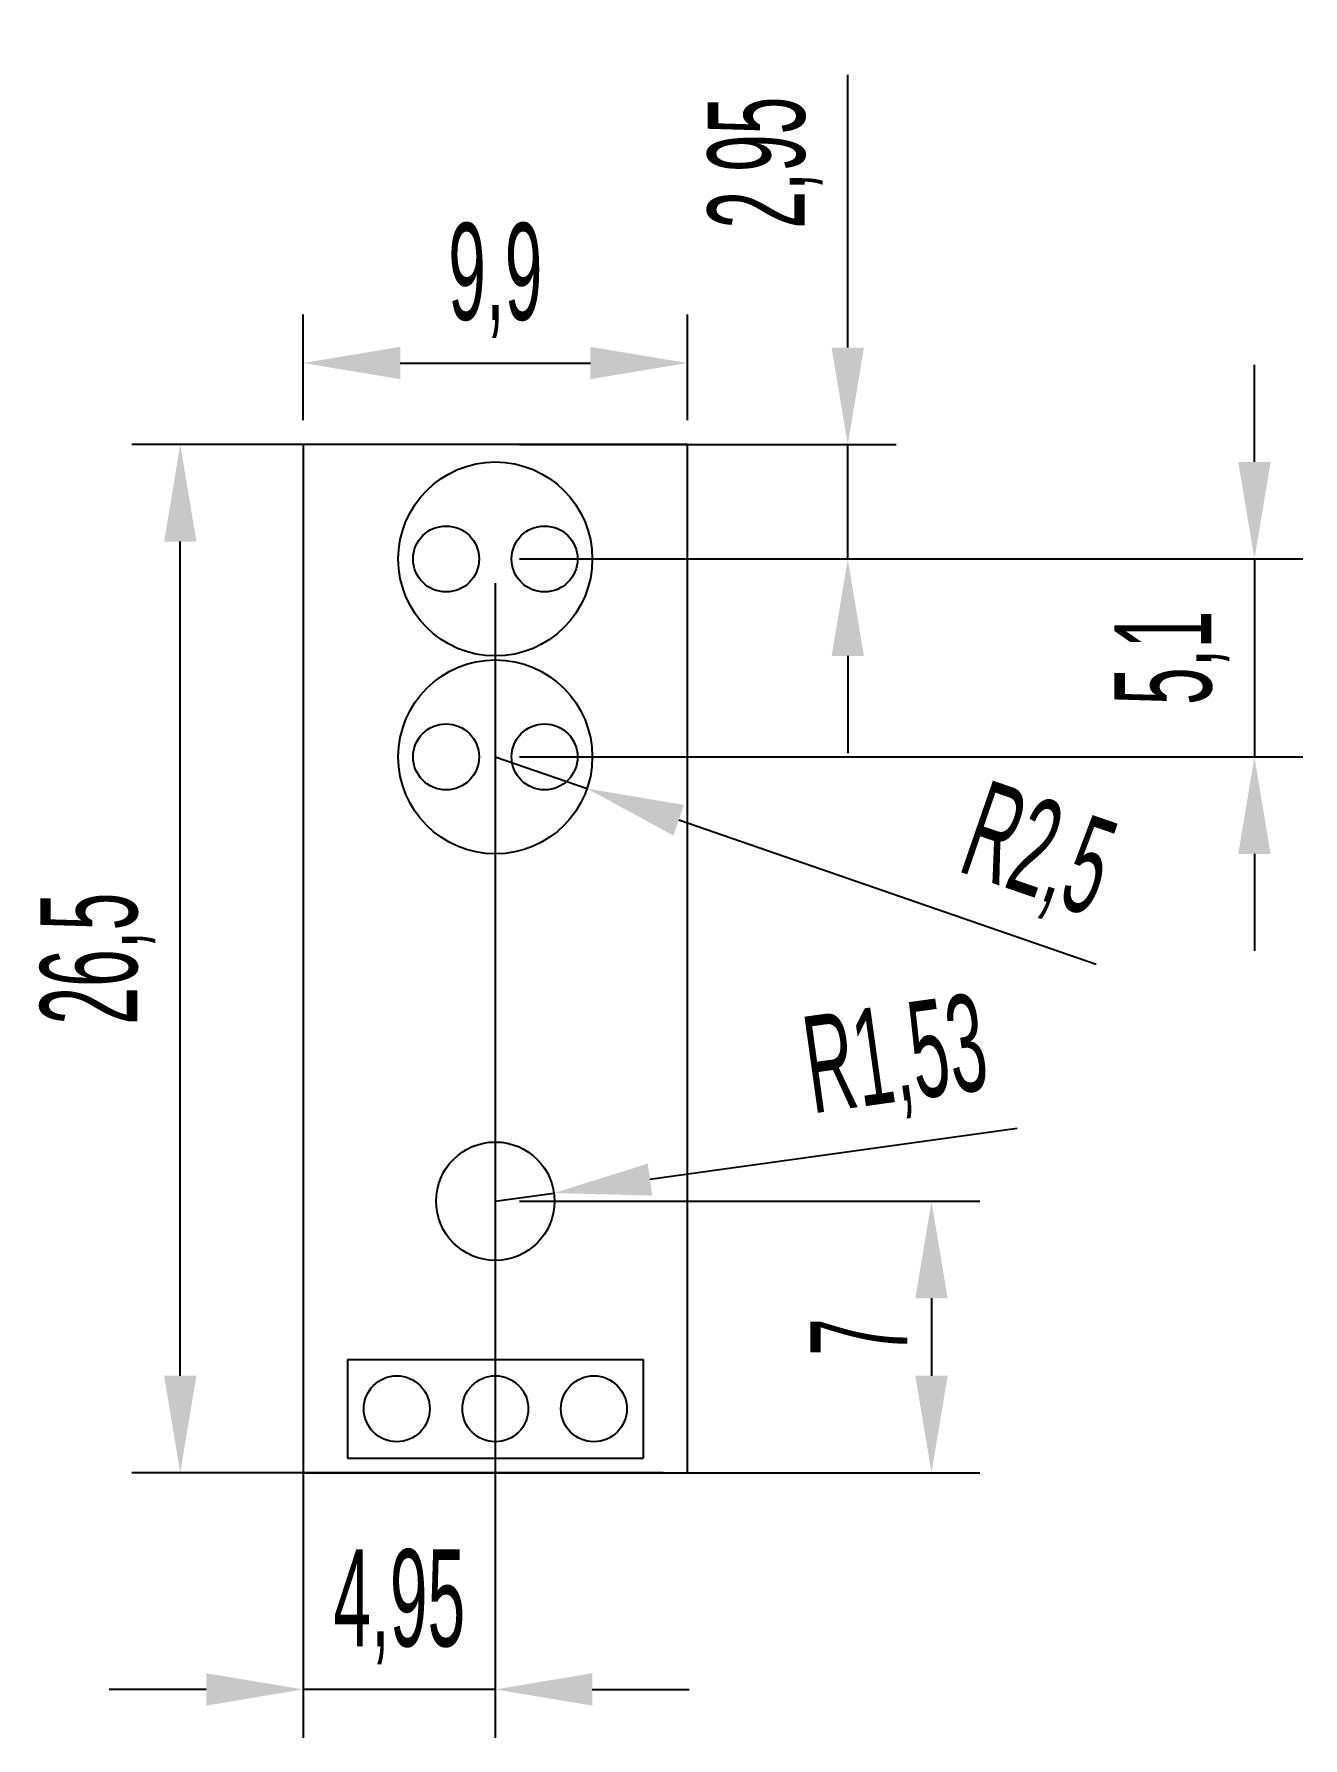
# Model space of a CAD drawing. Header units: millimetres. Extents: x 485.1 to 517.8, y 328.2 to 372.1.
import ezdxf

# ---------------------------------------------------------------- set-up
doc = ezdxf.new("R2010")
doc.units = ezdxf.units.MM
doc.styles.get("Standard").update_dxf_attribs({"font": 'arial.ttf', "width": 0.5})
doc.dimstyles.new('ISO-25', dxfattribs={"dimtxt": 2.5, "dimasz": 2.5, "dimexe": 1.25, "dimexo": 0.625, "dimtad": 1, "dimtxsty": 'Standard', "dimcen": 2.5, "dimadec": 0, "dimazin": 0, "dimtfac": 1, "dimtmove": 0, "dimatfit": 3, "dimfxl": 1, "dimarcsym": 0})

# ---------------------------------------------------------------- blocks, each defined once
blk = doc.blocks.new('*D5')
at = {"color": 0, "lineweight": -2, "transparency": 16777216}
for p, q in [((501.311, 361.551), (487.616, 361.551)), ((488.866, 337.551), (488.866, 359.051)), ((501.311, 335.051), (487.616, 335.051))]:
    blk.add_line(p, q, dxfattribs=at)
at = {"color": 0, "transparency": 16777216}
for points in [[(488.449, 359.051), (489.283, 359.051), (488.866, 361.551)], [(488.449, 337.551), (489.283, 337.551), (488.866, 335.051)]]:
    blk.add_solid(points, dxfattribs=at)
at = {"layer": 'Defpoints', "color": 0, "transparency": 16777216}
for p in [(488.866, 361.551), (501.936, 361.551), (501.936, 335.051)]:
    blk.add_point(p, dxfattribs=at)
at = {"color": 0, "transparency": 16777216, "insert": (486.738, 348.301), "char_height": 2.5, "attachment_point": 5, "rotation": 90}
blk.add_mtext('26,5', dxfattribs=at)
blk = doc.blocks.new('*D6')
at = {"color": 0, "lineweight": -2, "transparency": 16777216}
for p, q in [((492.036, 362.176), (492.036, 364.901)), ((501.936, 362.176), (501.936, 364.901)), ((494.536, 363.651), (499.436, 363.651))]:
    blk.add_line(p, q, dxfattribs=at)
at = {"color": 0, "transparency": 16777216}
for points in [[(494.536, 364.068), (494.536, 363.235), (492.036, 363.651)], [(499.436, 364.068), (499.436, 363.235), (501.936, 363.651)]]:
    blk.add_solid(points, dxfattribs=at)
at = {"layer": 'Defpoints', "color": 0, "transparency": 16777216}
for p in [(501.936, 363.651), (492.036, 361.551), (501.936, 361.551)]:
    blk.add_point(p, dxfattribs=at)
at = {"color": 0, "transparency": 16777216, "insert": (496.986, 365.779), "char_height": 2.5, "attachment_point": 5}
blk.add_mtext('9,9', dxfattribs=at)
blk = doc.blocks.new('*D7')
at = {"color": 0, "lineweight": -2, "transparency": 16777216}
for p, q in [((510.437, 343.925), (500.972, 342.606)), ((496.986, 342.051), (498.496, 342.261))]:
    blk.add_line(p, q, dxfattribs=at)
at = {"color": 0, "transparency": 16777216}
blk.add_solid([(500.915, 343.019), (501.03, 342.194), (498.496, 342.261)], dxfattribs=at)
at = {"layer": 'Defpoints', "color": 0, "transparency": 16777216}
for p in [(498.496, 342.261), (496.986, 342.051)]:
    blk.add_point(p, dxfattribs=at)
at = {"color": 0, "transparency": 16777216, "insert": (507.324, 345.639), "char_height": 2.5, "attachment_point": 5, "rotation": 7.9314}
blk.add_mtext('R1,53', dxfattribs=at)
blk = doc.blocks.new('*D8')
at = {"color": 0, "lineweight": -2, "transparency": 16777216}
for p, q in [((496.986, 353.501), (499.349, 352.685)), ((512.476, 348.15), (501.712, 351.868))]:
    blk.add_line(p, q, dxfattribs=at)
at = {"color": 0, "transparency": 16777216}
blk.add_solid([(501.848, 352.262), (501.576, 351.475), (499.349, 352.685)], dxfattribs=at)
at = {"layer": 'Defpoints', "color": 0, "transparency": 16777216}
for p in [(496.986, 353.501), (499.349, 352.685)]:
    blk.add_point(p, dxfattribs=at)
at = {"color": 0, "transparency": 16777216, "insert": (510.934, 350.933), "char_height": 2.5, "attachment_point": 5, "rotation": 340.9432}
blk.add_mtext('R2,5', dxfattribs=at)
blk = doc.blocks.new('*D11')
at = {"color": 0, "lineweight": -2, "transparency": 16777216}
for p, q in [((492.036, 357.976), (492.036, 328.219)), ((496.986, 357.976), (496.986, 328.219)), ((489.536, 329.469), (487.036, 329.469)), ((496.986, 329.469), (492.036, 329.469)), ((499.486, 329.469), (501.986, 329.469))]:
    blk.add_line(p, q, dxfattribs=at)
at = {"color": 0, "transparency": 16777216}
for points in [[(489.536, 329.886), (489.536, 329.052), (492.036, 329.469)], [(499.486, 329.886), (499.486, 329.052), (496.986, 329.469)]]:
    blk.add_solid(points, dxfattribs=at)
at = {"layer": 'Defpoints', "color": 0, "transparency": 16777216}
for p in [(492.036, 358.601), (496.986, 358.601), (492.036, 329.469)]:
    blk.add_point(p, dxfattribs=at)
at = {"color": 0, "transparency": 16777216, "insert": (494.511, 331.596), "char_height": 2.5, "attachment_point": 5}
blk.add_mtext('4,95', dxfattribs=at)
blk = doc.blocks.new('*D12')
at = {"color": 0, "lineweight": -2, "transparency": 16777216}
for p, q in [((497.611, 342.051), (509.478, 342.051)), ((508.228, 339.551), (508.228, 337.551)), ((497.611, 335.051), (509.478, 335.051))]:
    blk.add_line(p, q, dxfattribs=at)
at = {"color": 0, "transparency": 16777216}
for points in [[(507.811, 339.551), (508.644, 339.551), (508.228, 342.051)], [(507.811, 337.551), (508.644, 337.551), (508.228, 335.051)]]:
    blk.add_solid(points, dxfattribs=at)
at = {"layer": 'Defpoints', "color": 0, "transparency": 16777216}
for p in [(496.986, 342.051), (496.986, 335.051), (508.228, 335.051)]:
    blk.add_point(p, dxfattribs=at)
at = {"color": 0, "transparency": 16777216, "insert": (506.353, 338.551), "char_height": 2.5, "attachment_point": 5, "rotation": 90}
blk.add_mtext('7', dxfattribs=at)
blk = doc.blocks.new('*D13')
at = {"color": 0, "lineweight": -2, "transparency": 16777216}
for p, q in [((516.551, 361.101), (516.551, 363.601)), ((497.611, 358.601), (517.801, 358.601)), ((516.551, 358.601), (516.551, 353.501)), ((497.611, 353.501), (517.801, 353.501)), ((516.551, 351.001), (516.551, 348.501))]:
    blk.add_line(p, q, dxfattribs=at)
at = {"color": 0, "transparency": 16777216}
for points in [[(516.134, 361.101), (516.968, 361.101), (516.551, 358.601)], [(516.134, 351.001), (516.968, 351.001), (516.551, 353.501)]]:
    blk.add_solid(points, dxfattribs=at)
at = {"layer": 'Defpoints', "color": 0, "transparency": 16777216}
for p in [(496.986, 358.601), (496.986, 353.501), (516.551, 353.501)]:
    blk.add_point(p, dxfattribs=at)
at = {"color": 0, "transparency": 16777216, "insert": (514.424, 356.051), "char_height": 2.5, "attachment_point": 5, "rotation": 90}
blk.add_mtext('5,1', dxfattribs=at)
blk = doc.blocks.new('*D14')
at = {"color": 0, "lineweight": -2, "transparency": 16777216}
for p, q in [((506.07, 364.051), (506.07, 371.079)), ((497.611, 361.551), (507.32, 361.551)), ((506.07, 358.601), (506.07, 361.551)), ((497.611, 358.601), (507.32, 358.601)), ((506.07, 356.101), (506.07, 353.601))]:
    blk.add_line(p, q, dxfattribs=at)
at = {"color": 0, "transparency": 16777216}
for points in [[(505.653, 364.051), (506.487, 364.051), (506.07, 361.551)], [(505.653, 356.101), (506.487, 356.101), (506.07, 358.601)]]:
    blk.add_solid(points, dxfattribs=at)
at = {"layer": 'Defpoints', "color": 0, "transparency": 16777216}
for p in [(496.986, 361.551), (506.07, 361.551), (496.986, 358.601)]:
    blk.add_point(p, dxfattribs=at)
at = {"color": 0, "transparency": 16777216, "insert": (503.943, 368.815), "char_height": 2.5, "attachment_point": 5, "rotation": 90}
blk.add_mtext('2,95', dxfattribs=at)

msp = doc.modelspace()

# ---------------------------------------------------------------- linework, layer by layer
for p, q in [((501.936, 361.551), (492.036, 361.551)), ((492.036, 361.551), (492.036, 335.051)), ((501.936, 335.051), (501.936, 361.551)), ((493.176, 337.971), (500.796, 337.971)), ((493.176, 337.971), (493.176, 335.431)), ((500.796, 337.971), (500.796, 335.431)), ((492.036, 335.051), (501.936, 335.051)), ((493.176, 335.431), (500.796, 335.431))]:
    msp.add_line(p, q)
for centre, radius in [((496.986, 358.601), 2.5), ((495.716, 358.601), 0.85), ((498.256, 358.601), 0.85), ((496.986, 353.501), 2.5), ((495.716, 353.501), 0.85), ((498.256, 353.501), 0.85), ((496.986, 342.051), 1.525), ((494.446, 336.701), 0.85), ((496.986, 336.701), 0.85), ((499.526, 336.701), 0.85)]:
    msp.add_circle(centre, radius)

# ---------------------------------------------------------------- dimensions: what is measured, and where the dimension line sits
for base, p1, p2, picture, middle in [((506.07, 361.551), (496.986, 358.601), (496.986, 361.551), '*D14', (503.943, 368.815)), ((488.866, 361.551), (501.936, 335.051), (501.936, 361.551), '*D5', (486.738, 348.301)), ((508.228, 335.051), (496.986, 342.051), (496.986, 335.051), '*D12', (506.353, 338.551))]:
    dim = msp.add_linear_dim(base=base, p1=p1, p2=p2, angle=90, dimstyle='ISO-25')
    dim.commit()
    dim.dimension.update_dxf_attribs({"geometry": picture, "text_midpoint": middle})
dim = msp.add_linear_dim(base=(501.936, 363.651), p1=(492.036, 361.551), p2=(501.936, 361.551), dimstyle='ISO-25')
dim.commit()
dim.dimension.update_dxf_attribs({"geometry": '*D6', "text_midpoint": (496.986, 365.779)})
dim = msp.add_linear_dim(base=(516.551, 353.501), p1=(496.986, 358.601), p2=(496.986, 353.501), angle=90, dimstyle='ISO-25')
dim.commit()
dim.dimension.update_dxf_attribs({"geometry": '*D13', "text_midpoint": (516.551, 356.051), "dimtype": 160})
dim = msp.add_linear_dim(base=(492.036, 329.469), p1=(496.986, 358.601), p2=(492.036, 358.601), dimstyle='ISO-25')
dim.commit()
dim.dimension.update_dxf_attribs({"geometry": '*D11', "text_midpoint": (494.511, 329.469), "dimtype": 160})
for center, mpoint, picture, middle in [((496.986, 353.501), (499.349, 352.685), '*D8', (510.24, 348.923)), ((496.986, 342.051), (498.496, 342.261), '*D7', (507.618, 343.532))]:
    dim = msp.add_radius_dim(center=center, mpoint=mpoint, dimstyle='ISO-25')
    dim.commit()
    dim.dimension.update_dxf_attribs({"geometry": picture, "text_midpoint": middle, "dimtype": 164})

doc.saveas('drawing.dxf')
